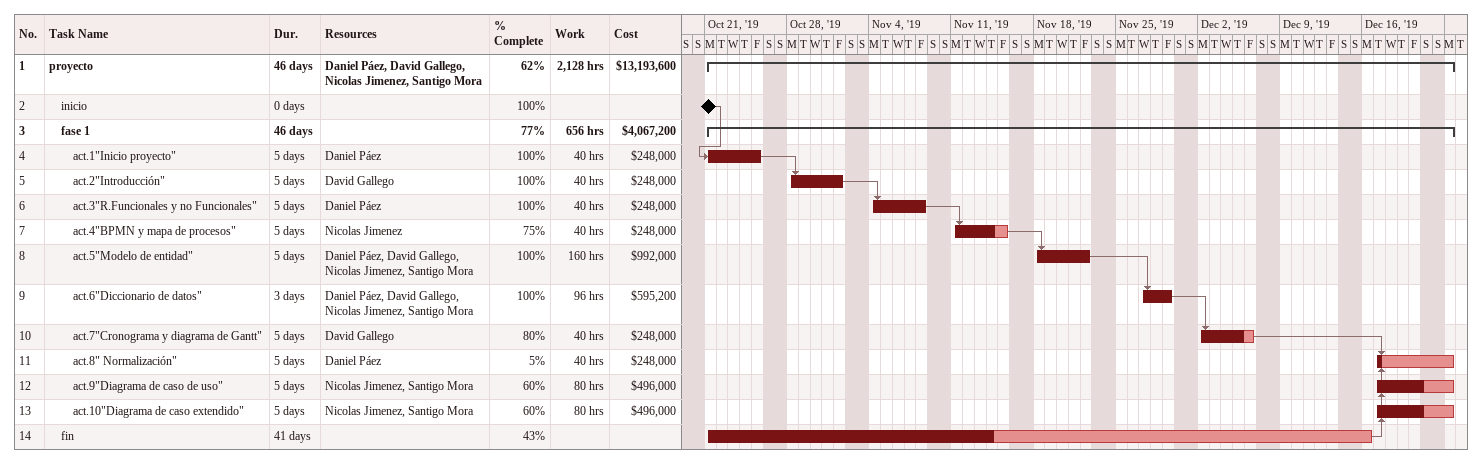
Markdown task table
| ID | Level | Task | Duration | Start | Finish | Predecessors | Resources | % complete | Work (h) | Cost ($) |
|---|---|---|---|---|---|---|---|---|---|---|
| 1 | 1 | **proyecto** | 46d | 2019-10-21 | 2019-12-23 |  | Daniel Páez, David Gallego, Nicolas Jimenez, Santigo Mora | 62 | 2128 | 13193600 |
| 2 | 2 | inicio | 0d | 2019-10-21 | 2019-10-21 |  |  | 100 |  |  |
| 3 | 2 | **fase 1** | 46d | 2019-10-21 | 2019-12-23 |  |  | 77 | 656 | 4067200 |
| 4 | 3 | act.1"Inicio proyecto" | 5d | 2019-10-21 | 2019-10-25 | 2 | Daniel Páez | 100 | 40 | 248000 |
| 5 | 3 | act.2"Introducción" | 5d | 2019-10-28 | 2019-11-01 | 4 | David Gallego | 100 | 40 | 248000 |
| 6 | 3 | act.3"R.Funcionales y no Funcionales" | 5d | 2019-11-04 | 2019-11-08 | 5 | Daniel Páez | 100 | 40 | 248000 |
| 7 | 3 | act.4"BPMN y mapa de procesos" | 5d | 2019-11-11 | 2019-11-15 | 6 | Nicolas Jimenez | 75 | 40 | 248000 |
| 8 | 3 | act.5"Modelo de entidad" | 5d | 2019-11-18 | 2019-11-22 | 7 | Daniel Páez, David Gallego, Nicolas Jimenez, Santigo Mora | 100 | 160 | 992000 |
| 9 | 3 | act.6"Diccionario de datos" | 3d | 2019-11-27 | 2019-11-29 | 8 | Daniel Páez, David Gallego, Nicolas Jimenez, Santigo Mora | 100 | 96 | 595200 |
| 10 | 3 | act.7"Cronograma y diagrama de Gantt" | 5d | 2019-12-02 | 2019-12-06 | 9 | David Gallego | 80 | 40 | 248000 |
| 11 | 3 | act.8" Normalización" | 5d | 2019-12-17 | 2019-12-23 | 14, 10 | Daniel Páez | 5 | 40 | 248000 |
| 12 | 3 | act.9"Diagrama de caso de uso" | 5d | 2019-12-17 | 2019-12-23 | 14 | Nicolas Jimenez, Santigo Mora | 60 | 80 | 496000 |
| 13 | 3 | act.10"Diagrama de caso extendido" | 5d | 2019-12-17 | 2019-12-23 | 14 | Nicolas Jimenez, Santigo Mora | 60 | 80 | 496000 |
| 14 | 2 | fin | 41d | 2019-10-21 | 2019-12-16 |  |  | 43 |  |  |
